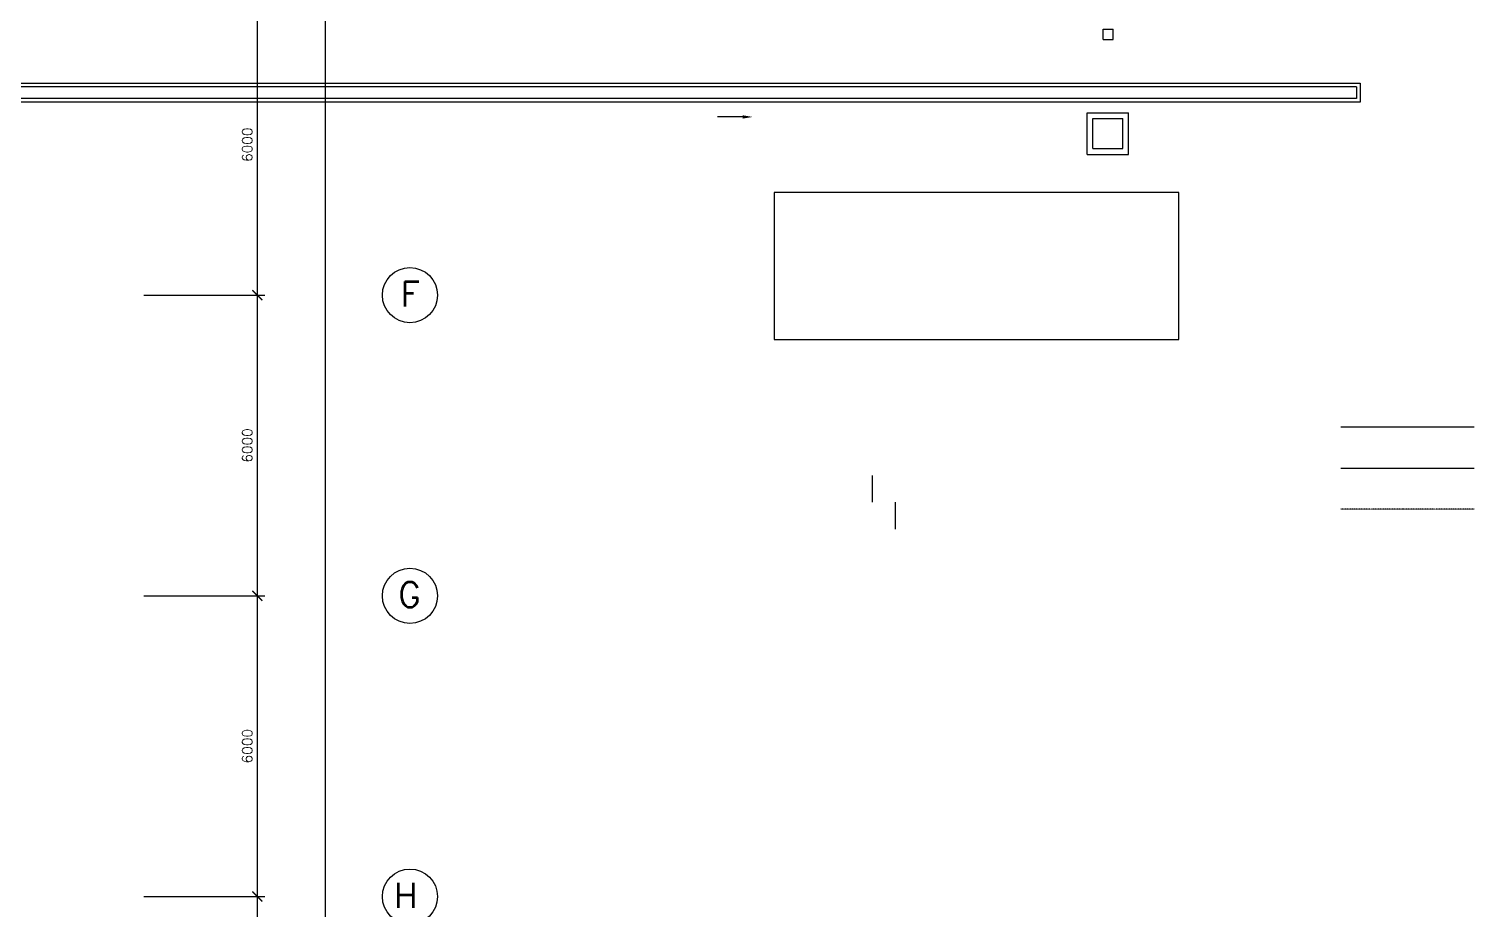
# Model space of a CAD drawing. Header units: feet. Extents: x 1407108 to 2957709, y -1501070 to -681589.
# Drawn here: x 1513917 to 1542741, y -802674 to -785112 of the extents above; entities that cross this region are included whole.
import ezdxf

# ---------------------------------------------------------------- set-up
doc = ezdxf.new("R2010")
doc.units = ezdxf.units.FT
doc.header["$LTSCALE"] = 13
doc.header["$MEASUREMENT"] = 0
doc.linetypes.add('DIVIDE', pattern=[1.25, 0.5, -0.25, 0, -0.25, 0, -0.25])
doc.linetypes.add('HIDDEN', pattern=[0.375, 0.25, -0.125])
doc.layers.get('0').update_dxf_attribs({"linetype": 'CONTINUOUS'})
for name, color, linetype in [('DIM', 7, 'CONTINUOUS'), ('DRAIN', 1, 'CONTINUOUS'), ('G.T', 52, 'CONTINUOUS'), ('GRID-T', 7, 'CONTINUOUS'), ('LINE', 7, 'CONTINUOUS'), ('MH', 42, 'CONTINUOUS'), ('SP', 220, 'CONTINUOUS')]:
    doc.layers.add(name, color=color, linetype=linetype)
doc.styles.add('ROMANS', font='romans')
doc.styles.get("Standard").update_dxf_attribs({"font": 'ROMANS.SHX'})
doc.dimstyles.new('STANDARD$0', dxfattribs={"dimscale": 0, "dimtxt": 8, "dimasz": 6, "dimexe": 1, "dimexo": 1, "dimgap": 3, "dimtad": 1, "dimdec": 0, "dimlfac": -1, "dimrnd": 1, "dimzin": 0, "dimdsep": 46, "dimtxsty": 'Standard', "dimcen": 0, "dimclrd": 5, "dimclre": 250, "dimadec": 0, "dimazin": 0, "dimtfac": 1, "dimtdec": 4, "dimtofl": 0, "dimtmove": 0, "dimatfit": 3, "dimfxl": 1, "dimtolj": 1, "dimtzin": 0, "dimarcsym": 0})

# ---------------------------------------------------------------- blocks, each defined once
blk = doc.blocks.new('_ARCHTICK')
at = {"color": 0, "linetype": 'ByBlock', "const_width": 0.15}
blk.add_lwpolyline([(-0.5, -0.5), (0.5, 0.5)], dxfattribs=at)
blk = doc.blocks.new('*D223')
at = {"layer": 'DIM', "color": 7, "lineweight": -2, "transparency": 16777216}
for p, q in [((1518473, -784274), (1518473, -790574)), ((1516212, -784424), (1518623, -784424)), ((1516212, -790424), (1518623, -790424))]:
    blk.add_line(p, q, dxfattribs=at)
at = {"layer": 'DIM', "color": 7, "lineweight": -2, "transparency": 16777216, "xscale": 200, "yscale": 200, "zscale": 200}
for p, rotation in [((1518473, -784424), 90), ((1518473, -790424), 270)]:
    blk.add_blockref('_ARCHTICK', p, dxfattribs=dict(at, rotation=rotation))
at = {"layer": 'DIM', "color": 7, "transparency": 16777216, "insert": (1518273, -787424), "char_height": 200, "attachment_point": 5, "rotation": 90, "style": 'ROMANS'}
blk.add_mtext('\\A1;6000', dxfattribs=at)
blk = doc.blocks.new('*D224')
at = {"layer": 'DIM', "color": 7, "lineweight": -2, "transparency": 16777216}
for p, q in [((1518473, -790274), (1518473, -796574)), ((1516212, -790424), (1518623, -790424)), ((1516212, -796424), (1518623, -796424))]:
    blk.add_line(p, q, dxfattribs=at)
at = {"layer": 'DIM', "color": 7, "lineweight": -2, "transparency": 16777216, "xscale": 200, "yscale": 200, "zscale": 200}
for p, rotation in [((1518473, -790424), 90), ((1518473, -796424), 270)]:
    blk.add_blockref('_ARCHTICK', p, dxfattribs=dict(at, rotation=rotation))
at = {"layer": 'DIM', "color": 7, "transparency": 16777216, "insert": (1518273, -793424), "char_height": 200, "attachment_point": 5, "rotation": 90, "style": 'ROMANS'}
blk.add_mtext('\\A1;6000', dxfattribs=at)
blk = doc.blocks.new('*D225')
at = {"layer": 'DIM', "color": 7, "lineweight": -2, "transparency": 16777216}
for p, q in [((1518473, -796274), (1518473, -802574)), ((1516212, -796424), (1518623, -796424)), ((1516212, -802424), (1518623, -802424))]:
    blk.add_line(p, q, dxfattribs=at)
at = {"layer": 'DIM', "color": 7, "lineweight": -2, "transparency": 16777216, "xscale": 200, "yscale": 200, "zscale": 200}
for p, rotation in [((1518473, -796424), 90), ((1518473, -802424), 270)]:
    blk.add_blockref('_ARCHTICK', p, dxfattribs=dict(at, rotation=rotation))
at = {"layer": 'DIM', "color": 7, "transparency": 16777216, "insert": (1518273, -799424), "char_height": 200, "attachment_point": 5, "rotation": 90, "style": 'ROMANS'}
blk.add_mtext('\\A1;6000', dxfattribs=at)
blk = doc.blocks.new('*D226')
at = {"layer": 'DIM', "color": 7, "lineweight": -2, "transparency": 16777216}
for p, q in [((1516212, -802424), (1518623, -802424)), ((1518473, -802274), (1518473, -808574)), ((1516212, -808424), (1518623, -808424))]:
    blk.add_line(p, q, dxfattribs=at)
at = {"layer": 'DIM', "color": 7, "lineweight": -2, "transparency": 16777216, "xscale": 200, "yscale": 200, "zscale": 200}
for p, rotation in [((1518473, -802424), 90), ((1518473, -808424), 270)]:
    blk.add_blockref('_ARCHTICK', p, dxfattribs=dict(at, rotation=rotation))
at = {"layer": 'DIM', "color": 7, "transparency": 16777216, "insert": (1518273, -805424), "char_height": 200, "attachment_point": 5, "rotation": 90, "style": 'ROMANS'}
blk.add_mtext('\\A1;6000', dxfattribs=at)
blk = doc.blocks.new('*D232')
at = {"layer": 'DIM', "color": 7, "lineweight": -2, "transparency": 16777216}
for p, q in [((1519830, -838574), (1519830, -784274)), ((1516599, -784424), (1519980, -784424)), ((1516599, -838424), (1519980, -838424))]:
    blk.add_line(p, q, dxfattribs=at)
at = {"layer": 'DIM', "color": 7, "lineweight": -2, "transparency": 16777216, "xscale": 200, "yscale": 200, "zscale": 200}
for p, rotation in [((1519830, -784424), 90), ((1519830, -838424), 270)]:
    blk.add_blockref('_ARCHTICK', p, dxfattribs=dict(at, rotation=rotation))
at = {"layer": 'DIM', "color": 7, "transparency": 16777216, "insert": (1519630, -811424), "char_height": 200, "attachment_point": 5, "rotation": 90, "style": 'ROMANS'}
blk.add_mtext('\\A1;54000', dxfattribs=at)

msp = doc.modelspace()

# ---------------------------------------------------------------- linework, layer by layer
at = {"color": 0}
for p, q in [((1530733.4, -794023.8), (1530733.4, -794557.6)), ((1531196.5, -794557.6), (1531196.5, -795091.4))]:
    msp.add_line(p, q, dxfattribs=at)
at = {"layer": 'DRAIN', "color": 0}
for p, q in [((1511292.2, -786194.1), (1540467.2, -786194.1)), ((1540392.2, -786269.1), (1511367.2, -786269.1)), ((1540392.2, -786269.1), (1540392.2, -786499.1)), ((1540467.2, -786194.1), (1540467.2, -786574.1)), ((1540392.2, -786499.1), (1511597.2, -786499.1)), ((1540467.2, -786574.1), (1511672.2, -786574.1))]:
    msp.add_line(p, q, dxfattribs=at)
msp.add_lwpolyline([(1528155, -786869.3), (1527651.4, -786869.3)], dxfattribs=at)
msp.add_solid([(1528155, -786836), (1528355, -786869.3), (1528155, -786902.6)], dxfattribs=at)
at = {"layer": 'G.T', "color": 0}
for p, q in [((1535342.1, -785120.9), (1535542.1, -785120.9)), ((1535342.1, -785320.9), (1535342.1, -785120.9)), ((1535542.1, -785320.9), (1535542.1, -785120.9)), ((1535342.1, -785320.9), (1535542.1, -785320.9))]:
    msp.add_line(p, q, dxfattribs=at)
at = {"layer": 'GRID-T', "color": 0}
for centre in [(1521516.5, -790424.1), (1521516.5, -796424.1), (1521516.5, -802424.1)]:
    msp.add_circle(centre, 550, dxfattribs=at)
at = {"layer": 'LINE', "color": 0, "linetype": 'Continuous'}
msp.add_lwpolyline([(1528783.4, -791311), (1536851.5, -791311), (1536851.5, -788374.9), (1528783.4, -788374.9)], close=True, dxfattribs=at)
at = {"layer": 'MH', "color": 0}
for p, q in [((1535020.7, -786785.4), (1535850.7, -786785.4)), ((1535020.7, -787615.4), (1535020.7, -786785.4)), ((1535850.7, -787615.4), (1535850.7, -786785.4)), ((1535135.7, -786900.4), (1535735.7, -786900.4)), ((1535135.7, -787500.4), (1535135.7, -786900.4)), ((1535735.7, -787500.4), (1535735.7, -786900.4)), ((1535020.7, -787615.4), (1535850.7, -787615.4)), ((1535135.7, -787500.4), (1535735.7, -787500.4))]:
    msp.add_line(p, q, dxfattribs=at)
at = {"layer": 'SP', "color": 0, "linetype": 'HIDDEN'}
msp.add_line((1542740.5, -793058.9), (1540080.9, -793058.9), dxfattribs=at)
at = {"layer": 'SP', "color": 0}
msp.add_line((1542740.5, -793883.4), (1540080.9, -793883.4), dxfattribs=at)
at = {"layer": 'SP', "color": 0, "linetype": 'DIVIDE'}
msp.add_line((1542740.5, -794694.6), (1540080.9, -794694.6), dxfattribs=at)

# ---------------------------------------------------------------- texts
at = {"layer": 'GRID-T', "color": 0, "style": 'ROMANS'}
for s, p in [('F', (1521329.2, -790649.9)), ('G', (1521281.6, -796649.9)), ('H', (1521198.4, -802649.9))]:
    msp.add_text(s, height=500, dxfattribs=at).set_placement(p)

# ---------------------------------------------------------------- dimensions: what is measured, and where the dimension line sits
at = {"layer": 'DIM', "color": 0}
for p1, p2, distance, picture, middle in [((1516062.3, -784424.1), (1516062.3, -790424.1), 2411.1, '*D223', (1518273.4, -787424.1)), ((1516449.3, -838424.1), (1516449.3, -784424.1), -3380.9, '*D232', (1519630.2, -811424.1)), ((1516062.3, -790424.1), (1516062.3, -796424.1), 2411.1, '*D224', (1518273.4, -793424.1)), ((1516062.3, -796424.1), (1516062.3, -802424.1), 2411.1, '*D225', (1518273.4, -799424.1)), ((1516062.3, -802424.1), (1516062.3, -808424.1), 2411.1, '*D226', (1518273.4, -805424.1))]:
    dim = msp.add_aligned_dim(p1=p1, p2=p2, distance=distance, dimstyle='STANDARD$0', override={"dimscale": 100, "dimtxt": 2, "dimasz": 2, "dimexe": 1.5, "dimexo": 1.5, "dimgap": 1, "dimtxsty": 'ROMANS', "dimblk": 'ARCHTICK', "dimdle": 1.5, "dimclrd": 7, "dimclre": 7, "dimclrt": 7, "dimtdec": 0, "dimtmove": 2}, dxfattribs=at)
    dim.commit()
    dim.dimension.update_dxf_attribs({"geometry": picture, "text_midpoint": middle})

doc.saveas('drawing.dxf')
